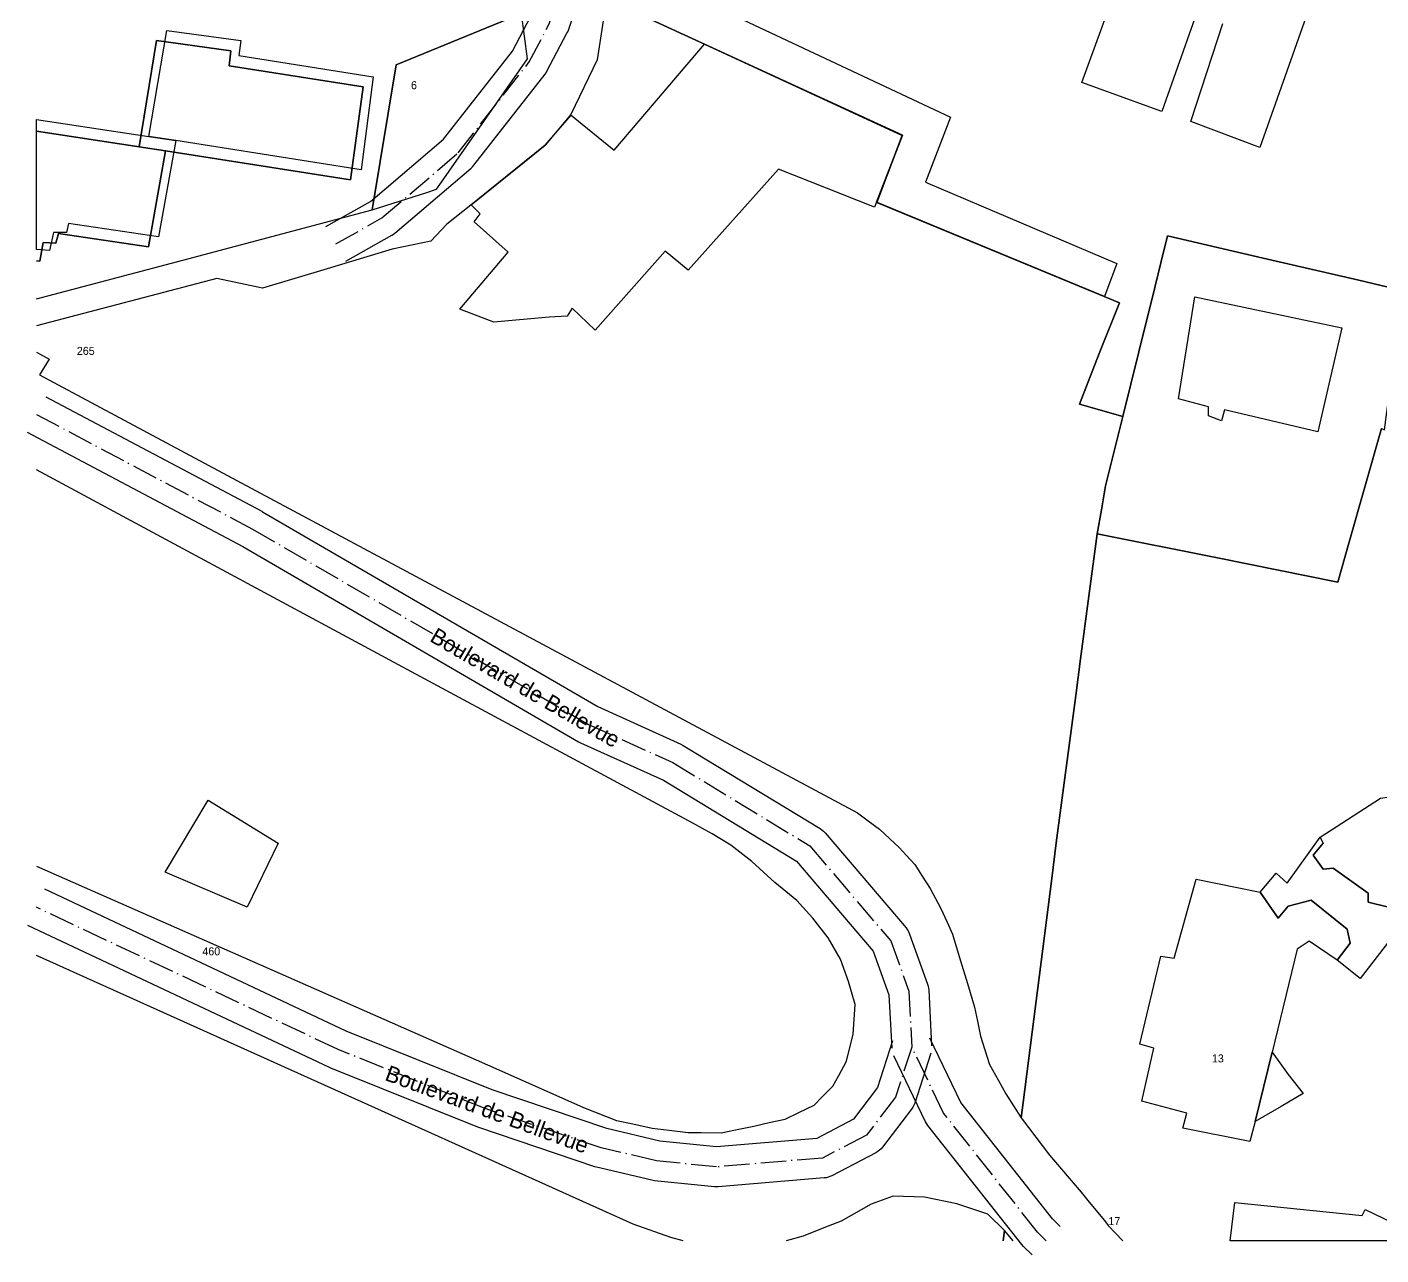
# Model space of a CAD drawing. Header units: metres. Extents: x 1927837 to 1928448, y 4266568 to 4267119.
# Drawn here: x 1927837.6 to 1927973, y 4266568.6 to 4266691.4 of the extents above; entities that cross this region are included whole.
import ezdxf
from ezdxf.enums import TextEntityAlignment as Align

# ---------------------------------------------------------------- set-up
doc = ezdxf.new("R2010")
doc.units = ezdxf.units.M
doc.linetypes.add('DASHDOT', pattern=[3.556, 2.54, -0.508, 0, -0.508])
for name, color, linetype in [('BAT_BATI', 8, 'CONTINUOUS'), ('CAD_LIMITE', 94, 'CONTINUOUS'), ('TXT_ADRESSE', 8, 'CONTINUOUS'), ('TXT_VOIE', 7, 'CONTINUOUS'), ('VOI_AXE', 1, 'DASHDOT'), ('VOI_BORDURE', 7, 'CONTINUOUS')]:
    doc.layers.add(name, color=color, linetype=linetype)

msp = doc.modelspace()

# ---------------------------------------------------------------- linework, layer by layer
at = {"layer": 'BAT_BATI'}
for points in [[(1927899.95, 4266700.94), (1927898.85, 4266697.04), (1927929.96, 4266682.4), (1927927.45, 4266675.9), (1927946.56, 4266667.77), (1927945.35, 4266664.47), (1927922.54, 4266673.9), (1927925.15, 4266680.6), (1927905.35, 4266689.73), (1927895.54, 4266694.24), (1927894.05, 4266703.15)], [(1927859.01, 4266690.07), (1927858.81, 4266688.57), (1927872.22, 4266686.46), (1927871.01, 4266677.15), (1927852.5, 4266680.07), (1927849.79, 4266680.47), (1927851.6, 4266691.08)], [(1927893.13, 4266681.73), (1927896.33, 4266679.13), (1927905.35, 4266689.73), (1927925.15, 4266680.6), (1927922.54, 4266673.9), (1927922.34, 4266673.4), (1927912.74, 4266677.21), (1927903.72, 4266667.11), (1927901.42, 4266669.01), (1927894.41, 4266661.12), (1927892.11, 4266663.32), (1927891.61, 4266662.52), (1927889.81, 4266662.42), (1927884.3, 4266661.93), (1927880.9, 4266663.23), (1927885.71, 4266668.93), (1927882.31, 4266671.94), (1927882.91, 4266672.74), (1927882.01, 4266673.64), (1927887.32, 4266677.93), (1927889.42, 4266679.63), (1927892.03, 4266682.63)], [(1927849.79, 4266680.47), (1927852.5, 4266680.07), (1927850.78, 4266670.46), (1927841.78, 4266671.77), (1927841.58, 4266670.87), (1927840.28, 4266670.87), (1927839.87, 4266669.07), (1927838.56, 4266669.17), (1927838.56, 4266682.19)], [(1927969.07, 4266661.35), (1927966.66, 4266650.94), (1927957.35, 4266653.15), (1927957.05, 4266652.05), (1927955.75, 4266652.55), (1927955.75, 4266653.45), (1927952.75, 4266654.25), (1927954.36, 4266664.46)], [(1927855.74, 4266614.12), (1927862.74, 4266609.81), (1927859.63, 4266603.4), (1927851.43, 4266606.91)], [(1927962.51, 4266606.81), (1927963.61, 4266605.81), (1927966.92, 4266610.41), (1927967.22, 4266609.81), (1927966.22, 4266608.61), (1927967.22, 4266607.21), (1927968.22, 4266607.3), (1927971.72, 4266604.8), (1927971.72, 4266603.9), (1927973.72, 4266603.4), (1927974.62, 4266604.3), (1927976.22, 4266603.19), (1927970.91, 4266596.29), (1927968.61, 4266598.1), (1927969.91, 4266599.8), (1927969.61, 4266601.2), (1927966.01, 4266604.1), (1927963.71, 4266603.51), (1927962.71, 4266602.31), (1927960.91, 4266604.91)], [(1927960.91, 4266604.91), (1927962.71, 4266602.31), (1927963.71, 4266603.51), (1927966.01, 4266604.1), (1927969.61, 4266601.2), (1927969.91, 4266599.8), (1927968.61, 4266598.1), (1927965.81, 4266600), (1927964.61, 4266599.2), (1927962.09, 4266588.9), (1927960.39, 4266581.99), (1927959.88, 4266579.99), (1927953.18, 4266581.3), (1927953.58, 4266582.8), (1927949.08, 4266584), (1927950.29, 4266589.31), (1927948.88, 4266589.71), (1927950.99, 4266598.51), (1927952.3, 4266598.31), (1927954.5, 4266606.22)], [(1927963.69, 4266586.69), (1927965.19, 4266584.79), (1927962.99, 4266583.49), (1927960.39, 4266581.99), (1927962.09, 4266588.9)], [(1927971.09, 4266572.57), (1927971.39, 4266573.17), (1927974.09, 4266571.87), (1927977.6, 4266577.37), (1927985.2, 4266572.86), (1927984.19, 4266570.66), (1927985.2, 4266570.06), (1927957.9, 4266570.06), (1927958.38, 4266573.89)]]:
    msp.add_lwpolyline(points, close=True, dxfattribs=at)
for points in [[(1927954.59, 4266692.88), (1927951.07, 4266682.98), (1927943.07, 4266685.89), (1927947.79, 4266698.79)], [(1927968, 4266699.58), (1927960.88, 4266679.37), (1927953.98, 4266681.98), (1927957.19, 4266691.78)], [(1927973.72, 4266603.4), (1927971.72, 4266603.9), (1927971.72, 4266604.8), (1927968.22, 4266607.3), (1927967.22, 4266607.21), (1927966.22, 4266608.61), (1927967.22, 4266609.81), (1927966.92, 4266610.41), (1927972.93, 4266614.31), (1927979.03, 4266615.2)]]:
    msp.add_lwpolyline(points, dxfattribs=at)
at = {"layer": 'CAD_LIMITE'}
for points in [[(1927838.56, 4266664.25), (1927853.21, 4266668.12), (1927872.14, 4266673.14), (1927874.53, 4266687.66), (1927887.04, 4266692.79), (1927879.17, 4266694.05), (1927877.05, 4266694.4), (1927870.97, 4266695.37), (1927864.24, 4266696.44), (1927861.61, 4266696.89), (1927859.2, 4266697.25), (1927859.28, 4266697.68), (1927857.43, 4266697.97), (1927838.56, 4266700.94)], [(1927937.01, 4266582.36), (1927937.21, 4266583.88), (1927938.65, 4266595.09), (1927940.07, 4266606.29), (1927940.52, 4266609.86), (1927942.47, 4266624.59), (1927942.96, 4266628.25), (1927943.79, 4266634.5), (1927944.61, 4266640.76), (1927945.03, 4266643.14), (1927945.44, 4266645.54), (1927947.17, 4266652.49), (1927942.83, 4266653.73), (1927944.82, 4266658.78), (1927946.83, 4266663.86), (1927945.31, 4266664.49), (1927922.57, 4266673.87), (1927925.1, 4266680.58), (1927905.36, 4266689.7), (1927895.54, 4266694.25), (1927894.61, 4266688.16), (1927892, 4266682.67), (1927889.41, 4266679.63), (1927887.36, 4266677.95), (1927881.99, 4266673.62), (1927879.59, 4266671.7), (1927877.99, 4266670.01), (1927874.12, 4266669.2), (1927867.64, 4266667.26), (1927861.16, 4266665.32), (1927856.59, 4266666.28), (1927838.56, 4266661.56)], [(1927895.54, 4266694.25), (1927905.36, 4266689.7), (1927925.1, 4266680.58), (1927922.57, 4266673.87), (1927945.31, 4266664.49), (1927946.83, 4266663.86), (1927944.82, 4266658.78), (1927942.83, 4266653.73), (1927947.17, 4266652.49)], [(1927872.14, 4266673.14), (1927877.58, 4266674.88), (1927878.56, 4266675.2), (1927879.06, 4266675.92), (1927887.65, 4266688.24), (1927887.04, 4266692.79), (1927874.53, 4266687.66), (1927872.14, 4266673.14)], [(1927838.56, 4266681.02), (1927848.83, 4266679.46), (1927850.57, 4266690.08), (1927858, 4266689.06), (1927857.83, 4266687.55), (1927871.24, 4266685.45), (1927869.96, 4266676.14), (1927851.45, 4266679.04), (1927849.76, 4266669.44), (1927840.77, 4266670.78), (1927840.51, 4266669.83), (1927839.25, 4266669.87), (1927838.91, 4266668.03), (1927838.56, 4266668.06)], [(1927848.83, 4266679.46), (1927851.45, 4266679.04), (1927869.96, 4266676.14), (1927871.24, 4266685.45), (1927857.83, 4266687.55), (1927858, 4266689.06), (1927850.57, 4266690.08), (1927848.83, 4266679.46)], [(1927838.56, 4266668.06), (1927838.91, 4266668.03), (1927839.25, 4266669.87), (1927840.51, 4266669.83), (1927840.77, 4266670.78), (1927849.76, 4266669.44), (1927851.45, 4266679.04), (1927848.83, 4266679.46), (1927838.56, 4266681.02)], [(1927944.61, 4266640.76), (1927956.64, 4266638.34), (1927968.66, 4266635.93), (1927969.76, 4266639.83), (1927971.4, 4266645.56), (1927973.03, 4266651.28), (1927973.33, 4266651.16), (1927973.95, 4266655.69), (1927974.59, 4266660.21), (1927975.24, 4266665.06), (1927970.76, 4266666.1), (1927961.2, 4266668.33), (1927951.63, 4266670.54), (1927951, 4266667.97), (1927950.38, 4266665.39), (1927948.77, 4266658.94), (1927947.17, 4266652.49), (1927945.44, 4266645.54), (1927945.03, 4266643.14), (1927944.61, 4266640.76)], [(1927947.17, 4266652.49), (1927948.77, 4266658.94), (1927950.38, 4266665.39), (1927951, 4266667.97), (1927951.63, 4266670.54), (1927961.2, 4266668.33), (1927970.76, 4266666.1), (1927975.24, 4266665.06)], [(1927838.56, 4266658.9), (1927839.85, 4266658.23), (1927838.86, 4266656.66), (1927920.66, 4266612.84), (1927921.73, 4266612.04), (1927922.85, 4266611.23), (1927923.88, 4266610.25), (1927924.81, 4266609.37), (1927925.55, 4266608.57), (1927926.37, 4266607.67), (1927927.13, 4266606.5), (1927927.9, 4266605.27), (1927928.94, 4266603.34), (1927929.61, 4266601.92), (1927930.16, 4266600.7), (1927930.8, 4266598.49), (1927931.64, 4266595.79), (1927932.36, 4266593.4), (1927932.65, 4266592.03), (1927932.95, 4266590.52), (1927933.34, 4266589.25), (1927933.83, 4266587.69), (1927934.74, 4266586.07), (1927935.47, 4266584.76), (1927937.01, 4266582.36)], [(1927973.03, 4266651.28), (1927971.4, 4266645.56), (1927969.76, 4266639.83), (1927968.66, 4266635.93), (1927956.64, 4266638.34), (1927944.61, 4266640.76), (1927943.79, 4266634.5), (1927942.96, 4266628.25), (1927942.47, 4266624.59), (1927940.52, 4266609.86), (1927940.07, 4266606.29), (1927938.65, 4266595.09), (1927937.21, 4266583.88), (1927937.01, 4266582.36), (1927939.83, 4266578.61), (1927943.01, 4266574.9), (1927943.8, 4266573.93), (1927945.33, 4266572.07), (1927945.7, 4266571.59), (1927947.16, 4266570.06)], [(1927838.56, 4266607.5), (1927884.49, 4266587.27), (1927893.27, 4266583.37), (1927896.54, 4266582.09), (1927898.18, 4266581.75), (1927900.11, 4266581.33), (1927901.82, 4266581.11), (1927903.73, 4266580.88), (1927905, 4266580.87), (1927907.02, 4266580.86), (1927908.46, 4266581.15), (1927910.27, 4266581.5), (1927911.82, 4266581.87), (1927913.42, 4266582.23), (1927914.79, 4266582.89), (1927916.3, 4266583.63), (1927917.09, 4266584.43), (1927918.19, 4266585.53), (1927918.77, 4266586.59), (1927919.54, 4266588.02), (1927920.2, 4266590.7), (1927920.41, 4266593.69), (1927919.75, 4266595.98), (1927918.95, 4266598.23), (1927917.73, 4266600.35), (1927916.19, 4266602.32), (1927915.52, 4266603.05), (1927914.57, 4266604.08), (1927912.4, 4266605.89), (1927910.1, 4266607.99), (1927907.99, 4266609.62), (1927906.11, 4266610.76), (1927904.17, 4266611.83), (1927880.4, 4266624.63), (1927838.56, 4266647.15)], [(1927903.21, 4266570.06), (1927901.97, 4266570.38), (1927898.22, 4266571.73), (1927860.33, 4266588.78), (1927838.56, 4266598.58)], [(1927935.35, 4266571.08), (1927933.69, 4266572.7), (1927930.59, 4266573.76), (1927927.36, 4266574.41), (1927924.21, 4266574.52), (1927922.03, 4266573.7), (1927919, 4266572.03), (1927917.28, 4266571.36), (1927915.2, 4266570.5), (1927913.51, 4266570.06)], [(1927935.22, 4266570.06), (1927935.35, 4266571.08)], [(1927935.35, 4266571.08), (1927935.22, 4266570.06)], [(1927936.2, 4266570.06), (1927935.35, 4266571.08)]]:
    msp.add_lwpolyline(points, dxfattribs=at)
at = {"layer": 'VOI_AXE'}
for points in [[(1927868.5, 4266669.75), (1927873.1, 4266672.34), (1927880.72, 4266678.84), (1927887.83, 4266687.94), (1927889.83, 4266691.74), (1927891.34, 4266696.35), (1927892.15, 4266704.55), (1927900.49, 4266738.77)], [(1927838.56, 4266652.69), (1927860.16, 4266641.23), (1927893.77, 4266621.69), (1927902.18, 4266617.87), (1927915.88, 4266609.56), (1927923.98, 4266600.04), (1927925.77, 4266595.03), (1927926.07, 4266589.43)], [(1927926.07, 4266589.43), (1927924.46, 4266584.43), (1927921.56, 4266580.63), (1927917.15, 4266578.33), (1927906.54, 4266577.44), (1927900.54, 4266578.05), (1927895.03, 4266579.35), (1927883.43, 4266583.27), (1927868.72, 4266589.18), (1927838.56, 4266603.4)], [(1927939.51, 4266570.06), (1927938.66, 4266570.9), (1927929.26, 4266582.82), (1927926.07, 4266589.43)]]:
    msp.add_lwpolyline(points, dxfattribs=at)
at = {"layer": 'VOI_BORDURE'}
for points in [[(1927867.51, 4266671.49), (1927871.95, 4266673.99), (1927879.26, 4266680.23), (1927886.14, 4266689.03), (1927887.99, 4266692.53), (1927889.37, 4266696.76), (1927890.16, 4266704.75), (1927890.21, 4266705.03), (1927898.54, 4266739.24)], [(1927869.48, 4266668), (1927874.09, 4266670.6), (1927874.25, 4266670.71), (1927874.4, 4266670.82), (1927882.01, 4266677.32), (1927882.16, 4266677.46), (1927882.29, 4266677.61), (1927889.41, 4266686.71), (1927889.51, 4266686.86), (1927889.6, 4266687.01), (1927891.6, 4266690.81), (1927891.68, 4266690.96), (1927891.74, 4266691.12), (1927893.24, 4266695.72), (1927893.3, 4266695.93), (1927893.33, 4266696.15), (1927893.92, 4266702.11)], [(1927839.5, 4266654.46), (1927861.1, 4266643), (1927861.17, 4266642.96), (1927894.69, 4266623.47), (1927903, 4266619.7), (1927903.21, 4266619.58), (1927916.92, 4266611.27), (1927917.09, 4266611.14), (1927917.25, 4266611.01), (1927917.4, 4266610.85), (1927925.5, 4266601.34), (1927925.61, 4266601.19), (1927925.71, 4266601.04), (1927925.79, 4266600.88), (1927925.86, 4266600.72), (1927927.65, 4266595.71), (1927927.71, 4266595.52), (1927927.75, 4266595.33), (1927927.77, 4266595.14), (1927928.06, 4266589.54)], [(1927837.63, 4266650.92), (1927859.19, 4266639.48), (1927892.77, 4266619.96), (1927892.95, 4266619.86), (1927901.24, 4266616.1), (1927914.56, 4266608.01), (1927922.22, 4266599.02), (1927923.79, 4266594.64), (1927924.07, 4266589.32)], [(1927924.16, 4266590.04), (1927922.66, 4266585.37), (1927920.24, 4266582.2), (1927916.58, 4266580.29), (1927906.56, 4266579.45), (1927900.87, 4266580.02), (1927895.58, 4266581.28), (1927884.12, 4266585.14), (1927869.52, 4266591.02), (1927839.41, 4266605.21)], [(1927927.97, 4266588.82), (1927926.37, 4266583.82), (1927926.28, 4266583.6), (1927926.18, 4266583.4), (1927926.05, 4266583.21), (1927923.14, 4266579.41), (1927923, 4266579.25), (1927922.84, 4266579.1), (1927922.67, 4266578.97), (1927922.48, 4266578.85), (1927918.07, 4266576.56), (1927917.89, 4266576.47), (1927917.71, 4266576.41), (1927917.51, 4266576.36), (1927917.32, 4266576.34), (1927906.71, 4266575.45), (1927906.52, 4266575.44), (1927906.34, 4266575.45), (1927900.34, 4266576.06), (1927900.07, 4266576.1), (1927894.57, 4266577.41), (1927894.39, 4266577.46), (1927882.79, 4266581.37), (1927882.68, 4266581.41), (1927867.98, 4266587.33), (1927867.87, 4266587.38), (1927837.71, 4266601.59)], [(1927940.91, 4266571.49), (1927940.15, 4266572.24), (1927930.97, 4266583.89), (1927927.87, 4266590.3)], [(1927938.11, 4266568.64), (1927937.26, 4266569.48), (1927937.09, 4266569.67), (1927927.69, 4266581.58), (1927927.57, 4266581.76), (1927927.46, 4266581.95), (1927924.27, 4266588.56)]]:
    msp.add_lwpolyline(points, dxfattribs=at)

# ---------------------------------------------------------------- texts
at = {"layer": 'TXT_ADRESSE'}
for s, p in [('6', (1927876.01, 4266685.21)), ('265', (1927842.6, 4266658.64)), ('460', (1927855.15, 4266598.6)), ('13', (1927956.08, 4266587.89)), ('17', (1927945.73, 4266571.62))]:
    msp.add_text(s, height=0.8, dxfattribs=at).set_placement(p)
at = {"layer": 'TXT_VOIE'}
for rotation, p in [(-30.1834, (1927887.44, 4266625.37)), (339.7868, (1927883.62, 4266583.2))]:
    msp.add_text('Boulevard de Bellevue', height=1.6, rotation=rotation, dxfattribs=at).set_placement(p, align=Align.MIDDLE_CENTER)

doc.saveas('drawing.dxf')
